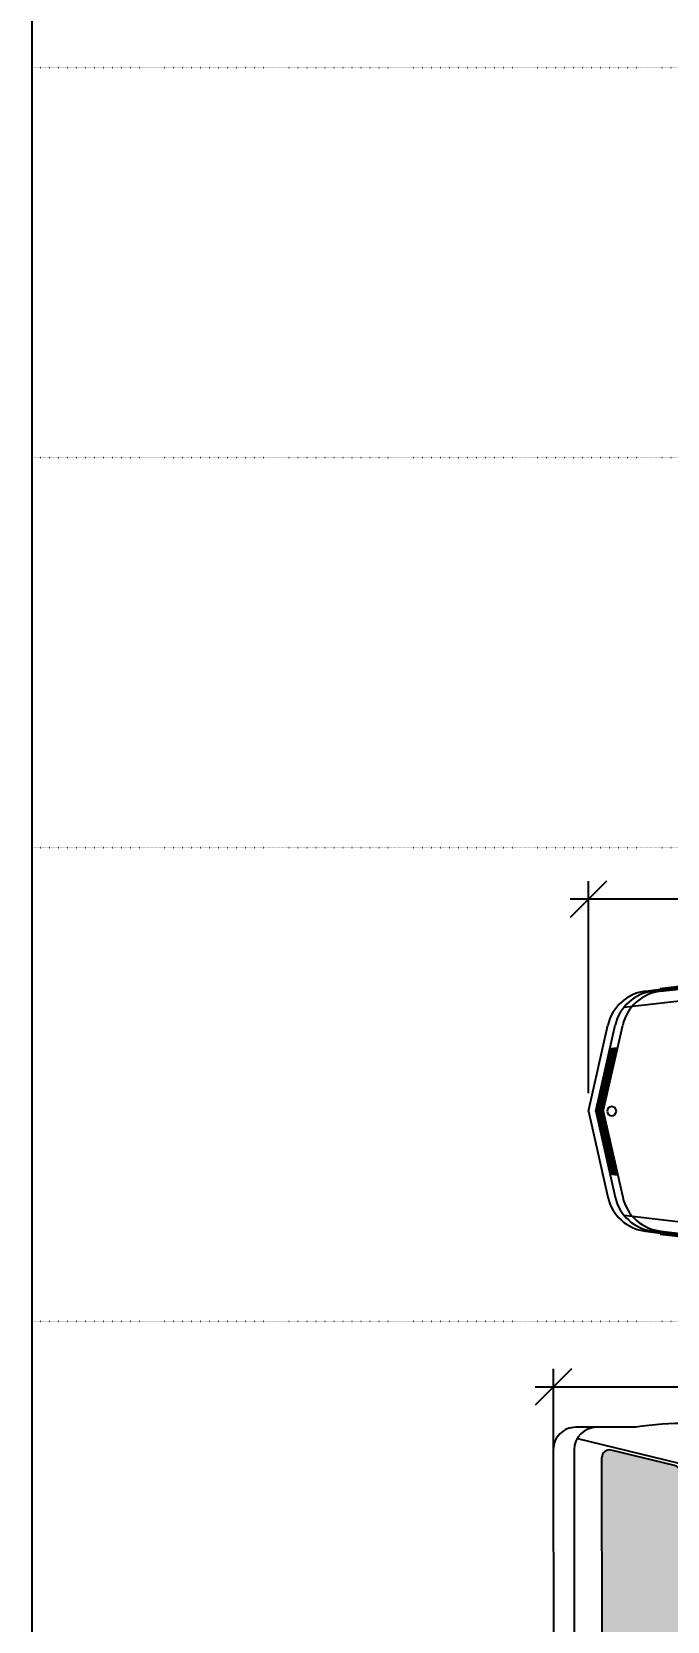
# Model space of a CAD drawing. Header units: millimetres. Extents: x 85290 to 188623, y -54691 to 10726.
# Drawn here: x 85290 to 88791, y -45594 to -36833 of the extents above; entities that cross this region are included whole.
import ezdxf

# ---------------------------------------------------------------- set-up
doc = ezdxf.new("R2010")
doc.units = ezdxf.units.MM
doc.linetypes.add('ACAD_ISO07W100', pattern=[3, 0, -3])
doc.layers.add('AUTO', color=150, linetype='Continuous')
doc.layers.add('RAZMER', color=5, linetype='Continuous')
doc.styles.add('WROMLATS', font='wromlats.shx', dxfattribs={"bigfont": 'bigfont.shx'})
doc.dimstyles.new('juka', dxfattribs={"dimscale": 100, "dimtxt": 2, "dimasz": 2, "dimexe": 1, "dimexo": 1, "dimgap": 1, "dimtad": 1, "dimtoh": 1, "dimdec": 0, "dimzin": 0, "dimdsep": 46, "dimtxsty": 'WROMLATS', "dimblk": 'OBLIQUE', "dimcen": -3, "dimdle": 1, "dimclrd": 256, "dimclre": 256, "dimclrt": 256, "dimadec": 0, "dimazin": 0, "dimtfac": 1, "dimtdec": 0, "dimtix": 1, "dimtmove": 2, "dimatfit": 3, "dimldrblk": 'ORIGIN2', "dimfxl": 1, "dimtvp": 2.5, "dimtolj": 1, "dimtzin": 0, "dimarcsym": 0})

# ---------------------------------------------------------------- blocks, each defined once
blk = doc.blocks.new('A_02')
at = {"layer": 'AUTO'}
for p, q in [((-2758.55338640901, 891.8420039133925), (-2815.630891897948, 737.3178448069084)), ((-2754.356024945038, 898.0926775282423), (-2734.957514458743, 718.8270872734138)), ((-2709.865306925203, 903.0671508175437), (-2743.907849386393, 902.293976197514)), ((-2705.81238344498, 899.6175204691826), (-2678.966766913363, 705.9937168376346)), ((-2689.782207605895, 784), (-987.8697398012155, 784)), ((-1746.064754084509, 784), (-1746.064754084509, 540.8837799248868)), ((-987.8697398012446, 784), (-984.1125184026314, 768)), ((-3836.654557246278, 655.8928511274862), (-2958.151556282479, 757.4208427742124)), ((-3206.927906441793, 744.7764256641385), (-3208.029338233755, 728.5426382253063)), ((-3206.927906441793, 744.7764256641385), (-2959.98843909186, 773.3150512019347)), ((-2974.497688991833, 691.6564370091946), (-2974.497688991833, 771.6382271034236)), ((-2815.630891897948, 737.3178448069084), (-2351.750834174367, 630.9941238437896)), ((-2687.563834366389, 768), (-903.2299325782806, 768)), ((-2682.99212189141, 735.0265587877366), (-1793.655917231314, 735.0265587877366)), ((-1793.655917231314, 620.8837799248868), (-1793.655917231314, 735.0265587877366)), ((-1746.064754084509, 735.0265587877366), (-1101.680514228356, 735.0265587877366)), ((-1205.692506029067, 674.7698698688764), (-1101.680514228356, 735.0265587877366)), ((-959.6287121075438, 654.3378506320296), (-841.1448982373113, 722.9784197692643)), ((-659.3821158387, 702.4938478165132), (-67.80528365660575, 601.3003163458488)), ((-633.4566702536249, 745.0930178447743), (-153.38025275775, 662.9724454704265)), ((-543.3570751060615, 738.1259327224689), (-544.0082636862353, 729.7922155608248)), ((-99.76700532564428, 662.9724454704265), (-543.3570751060615, 738.1259327224689)), ((-4036.301214309351, 568.9182715553616), (-2974.421530710388, 691.6389811351546)), ((-3917.861033910711, 655.8928511274862), (-3670.744701276592, 688.5496094634291)), ((-3877.665395198797, 655.8928511274862), (-3668.829026083607, 683.4908603940275)), ((-3838.491440055688, 671.7870595552376), (-3659.173128960392, 692.510754262039)), ((-3670.744701276271, 688.5496094634582), (-3665.853087743919, 675.632260269922)), ((-2974.497688991833, 691.6564370091946), (-2369.623781419825, 553.016192627576)), ((-2262.386097947077, 620.8837799248868), (-1793.655917231314, 620.8837799248868)), ((-1746.064754084509, 620.8837799248868), (-1406.204753200494, 620.8837799248868)), ((-3013.754206402518, 521.5516960425302), (-3101.678239599627, 521.5516960425302)), ((-3012.183201816952, 529.5516960425593), (-3100.107235014031, 529.5516960425593)), ((-3010.585395620263, 537.5516960425302), (-3098.509428817342, 537.5516960425302)), ((-3008.960735975299, 545.5516960425302), (-3096.884769172408, 545.5516960425302)), ((-3007.309170036577, 553.5516960425302), (-3095.233203233656, 553.5516960425302)), ((-3005.630643941171, 561.5516960425302), (-3093.554677138251, 561.5516960425302)), ((-3003.925102799491, 569.5516960425302), (-3091.84913599657, 569.5516960425593)), ((-3002.192490685789, 577.5516960425302), (-3090.116523882898, 577.5516960425302)), ((-3000.432750628504, 585.5516960425302), (-3088.356783825584, 585.5516960425302)), ((-2262.386097947077, 540.8837799248868), (-1746.064754084509, 540.8837799248868)), ((-1746.064754084509, 540.8837799248868), (-1406.204753200494, 540.8837799248868)), ((-53.61324743210571, 544.6904691320669), (-53.61324743210571, 0)), ((0, 544.6904691320669), (0, 0)), ((-4230.819724096538, 0), (-4124.392255274608, 470.4369144553202)), ((-4190.624085384596, 0), (-4084.196616562665, 470.4369144553202)), ((-4149.613247432106, 0), (-4043.185778610175, 470.4369144553202)), ((-3021.208949975669, 481.5516960425302), (-3109.132983172749, 481.5516960425302)), ((-3019.771210573555, 489.5516960425593), (-3107.695243770664, 489.5516960425593)), ((-3018.306913922977, 497.5516960425302), (-3106.230947120057, 497.5516960425302)), ((-3016.816013100033, 505.5516960425302), (-3104.740046297142, 505.5516960425302)), ((-3015.298460214661, 513.5516960425302), (-3103.22249341174, 513.5516960425302)), ((-4182.421917794098, 0), (-4104.777735983313, 343.2073478848615)), ((-4174.2197502036, 0), (-4096.355362267903, 344.1807158611482)), ((-4166.017582613102, 0), (-4087.932988552493, 345.154083837464)), ((-4157.815415022604, 0), (-4079.510614837083, 346.1274518137507)), ((-4113.200109698751, 342.2339799085457), (-4071.088241121673, 347.1008197900665)), ((-4230.819724096538, 0), (-4124.392255274608, -470.4369144553202)), ((-4190.624085384596, 0), (-4084.196616562665, -470.4369144553202)), ((-4182.421917794098, 0), (-4104.777735983313, -343.2073478848324)), ((-4174.2197502036, 0), (-4096.355362267903, -344.1807158611482)), ((-4166.017582613102, 0), (-4087.932988552493, -345.154083837464)), ((-4157.815415022604, 0), (-4079.510614837083, -346.1274518137507)), ((-4149.613247432106, 0), (-4043.185778610175, -470.4369144553202)), ((-53.61324743210571, -544.6904691320669), (-53.61324743210571, 0)), ((0, -544.6904691320669), (0, 0)), ((-3025.354585251887, -276.1329521128209), (-3049.877616955288, -52.69270993047394)), ((-3019.811553230858, -262.1611623651115), (-3041.598950966349, -32.90884696229477)), ((-3027.869390798616, -95.5830123629421), (-3019.898420719604, -94.90210414642934)), ((-3013.677781749138, -261.7153755291365), (-3027.869390798616, -95.5830123629421)), ((-2990.64327388446, -437.373959278746), (-3019.898420719604, -94.90210414642934)), ((-4113.200109698751, -342.2339799085457), (-4071.088241121673, -347.1008197900665)), ((-3026.832019506081, -262.6713919127069), (-3005.698186320806, -261.1354389258195)), ((-3025.354585251887, -276.1329521128209), (-3004.590822639439, -274.0986585741921)), ((-2998.6142439635, -438.0548674952588), (-3012.553318410879, -274.878770252486)), ((-3021.208949975669, -481.5516960425302), (-3109.132983172749, -481.5516960425302)), ((-3019.771210573555, -489.5516960425593), (-3107.695243770664, -489.5516960425593)), ((-3018.306913922977, -497.5516960425593), (-3106.230947120057, -497.5516960425302)), ((-3016.816013100033, -505.5516960425302), (-3104.740046297142, -505.5516960425302)), ((-3015.298460214661, -513.5516960425302), (-3103.22249341174, -513.5516960425302)), ((-2998.6142439635, -438.0548674952588), (-2990.64327388446, -437.373959278746)), ((-4036.301214309351, -568.9182715553616), (-2974.421530710388, -691.6389811351546)), ((-3013.754206402518, -521.5516960425302), (-3101.678239599627, -521.5516960425302)), ((-3012.183201816952, -529.5516960425302), (-3100.107235014031, -529.5516960425302)), ((-3010.585395620263, -537.5516960425593), (-3098.509428817342, -537.5516960425302)), ((-3008.960735975299, -545.5516960425302), (-3096.884769172408, -545.5516960425302)), ((-3007.309170036577, -553.5516960425302), (-3095.233203233656, -553.5516960425302)), ((-3005.630643941171, -561.5516960425302), (-3093.554677138251, -561.5516960425302)), ((-3003.925102799491, -569.5516960425302), (-3091.84913599657, -569.5516960425302)), ((-3002.192490685789, -577.5516960425593), (-3090.116523882898, -577.5516960425302)), ((-3000.432750628504, -585.5516960425302), (-3088.356783825584, -585.5516960425302)), ((-2974.497688991833, -691.6564370091946), (-2369.623781419825, -553.016192627576)), ((-2262.386097947077, -540.8837799248868), (-1746.064754084509, -540.8837799248868)), ((-1746.064754084509, -540.8837799248868), (-1406.204753200494, -540.8837799248868)), ((-1746.064754084509, -784), (-1746.064754084509, -540.8837799248868)), ((-659.3821158387, -702.4938478165132), (-67.80528365660575, -601.3003163458488)), ((-3917.861033910711, -655.8928511274862), (-3670.744701276592, -688.5496094634291)), ((-3877.665395198797, -655.8928511274862), (-3668.829026083607, -683.4908603940275)), ((-3838.491440055688, -671.7870595552376), (-3659.173128960392, -692.510754262039)), ((-3836.654557246278, -655.8928511274862), (-2958.151556282479, -757.4208427742124)), ((-3670.744701276271, -688.5496094634582), (-3665.853087743919, -675.6322602699511)), ((-2974.497688991833, -691.6564370091946), (-2974.497688991833, -771.6382271034236)), ((-2815.630891897948, -737.3178448069084), (-2351.750834174367, -630.9941238437896)), ((-2262.386097947077, -620.8837799248868), (-1793.655917231314, -620.8837799248868)), ((-1793.655917231314, -620.8837799248868), (-1793.655917231314, -735.0265587877366)), ((-1746.064754084509, -620.8837799248868), (-1406.204753200494, -620.8837799248868)), ((-1205.692506029067, -674.7698698688764), (-1101.680514228356, -735.0265587877366)), ((-959.6287121075438, -654.3378506320296), (-841.1448982373113, -722.9784197692643)), ((-633.4566702536249, -745.0930178447743), (-153.38025275775, -662.9724454704265)), ((-99.76700532564428, -662.9724454704265), (-543.3570751060615, -738.1259327224689)), ((-3206.927906441793, -744.7764256641385), (-3208.029338233755, -728.5426382253063)), ((-3206.927906441793, -744.7764256641385), (-2959.98843909186, -773.3150512019638)), ((-2758.55338640901, -891.8420039133925), (-2815.630891897948, -737.3178448069084)), ((-2754.356024945038, -898.0926775282423), (-2734.957514458743, -718.8270872734138)), ((-2705.81238344498, -899.6175204691826), (-2678.966766913363, -705.9937168376346)), ((-2687.563834366389, -768), (-903.2299325782806, -768)), ((-2682.99212189141, -735.0265587877366), (-1793.655917231314, -735.0265587877366)), ((-1746.064754084509, -735.0265587877366), (-1101.680514228356, -735.0265587877366)), ((-987.8697398012446, -784), (-984.1125184026314, -768)), ((-543.3570751060615, -738.1259327224689), (-544.0082636862353, -729.7922155608248)), ((-2689.782207605895, -784), (-987.8697398012155, -784)), ((-2709.865306925203, -903.0671508175437), (-2743.907849386393, -902.293976197514))]:
    blk.add_line(p, q, dxfattribs=at)
for centre, major_axis, ratio, start_param, end_param in [((-2743.544550889492, 886.2981012854725), (11.31370849898925, 11.31370849898925), 0.9999999999994861, 0.8081062710076083, 2.002363602119114), ((-2709.774482300971, 899.0681820895406), (2.828427124748331, -2.828427124748332), 0.999999999999438, 0.9231681705417006, 2.378902597801492), ((-2774.463275341783, -832), (1142.684558398211, 1142.68455839821), 0.9999999999998443, 0.8002440866945979, 0.900457039681259), ((-841.7378956234897, 23.42837032204261), (547.6420910383694, 547.6420910383691), 0.9999999999999992, 0.3899036428526326, 0.9752191695564365), ((-3309.9457942874, -346.5588945702184), (775.1211087331152, 775.1211087331143), 0.9999999999999807, 0.6912808683401823, 1.120790837238327), ((-2774.463275341783, -832), (1131.370849898899, 1131.370849898898), 0.9999999999998914, 0.8041104008692561, 0.900457039681239), ((-903.2299325782806, -832), (1131.370849898539, -1131.37084989854), 0.9999999999999629, 2.186776917468666, 2.356194490192326), ((-929.1553781633556, -874.599170028232), (1131.370849898687, -1131.370849898687), 0.9999999999999245, 2.186776917468649, 2.301160163326923), ((-4502.890394485032, -78.5214923483145), (2650.545433341404, 2650.545433341402), 0.9999999999999796, -0.7616622243955296, -0.5699119582651588), ((-3890.307791769621, 417.4797247113602), (169.705627484772, -169.705627484772), 0.9999999999999974, 2.47125336647605, 3.70450488878067), ((-3850.112153057678, 417.4797247113602), (169.7056274847756, -169.7056274847757), 0.9999999999999836, 2.471253366476073, 3.704504888780683), ((-3809.101315105188, 417.4797247113602), (169.7056274847753, -169.7056274847754), 0.9999999999999429, 2.471253366476053, 3.704504888780694), ((-618.5205962513282, 38.07444395101629), (1788.829524438936, -1788.829524438937), 0.9999999999999883, 3.669970154488882, 3.942041839819716), ((-530.5965630542487, 38.07444395101629), (1788.829524438992, 1788.829524438991), 0.9999999999999925, 2.094875944893771, 2.344156003315252), ((-2262.386097947077, 1020.883779924887), (282.8427124746801, -282.8427124746804), 0.9999999999999567, 5.272473755144277, 5.497787143782153), ((-1406.204753200494, 1020.883779924887), (282.8427124746144, -282.8427124746146), 0.99999999999998, 5.497787143782128, 6.022865281900938), ((-1578.178430001892, 2153.43338644848), (1146.710769769789, 1146.710769769788), 0.999999999999994, 4.033236295067609, 4.318324905241401), ((-173.6132474321057, 544.6904691320669), (84.85281374238596, -84.852813742386), 0.9999999999999648, 0.7853981633974658, 2.186776917468606), ((-120, 544.6904691320669), (84.85281374238501, -84.85281374238504), 0.9999999999999752, 0.7853981633974606, 2.186776917468671), ((130.0880377730064, 38.07444395101629), (1788.829524439157, 1788.829524439156), 0.999999999999964, 2.153025406444631, 2.371245513024796), ((-2262.386097947077, 1020.883779924887), (339.4112549695467, -339.4112549695469), 0.9999999999999883, 5.272473755144305, 5.497787143782178), ((-4502.890394485032, -78.5214923483145), (2339.418449619368, 2339.418449619367), 0.999999999999994, -0.7616622243955226, -0.5900165172383552), ((-4102.995271581225, 0), (17.63899651684001, 17.63899651684001), 0.9999999999999949, -0.7853981633974508, 2.356194490192342), ((-4102.995271581225, 0), (17.63899651684001, 17.63899651684001), 0.9999999999999949, 2.356194490192342, 5.497787143782135), ((-530.5965630542487, 38.07444395101629), (1794.48637869687, -1794.486378696871), 0.9999999999999819, 3.911426277238841, 3.942041839819718), ((-530.5965630542487, -38.07444395101629), (1794.486378697153, 1794.486378697153), 0.9999999999999779, 2.341143467359866, 2.371759029940745), ((-3148.021035414538, 0), (78.76754492393097, -78.767544923931), 0.9999999999999541, 0.01506103752863077, 1.55573528926622), ((-618.5205962513282, -38.07444395101629), (1788.829524438938, 1788.829524438938), 0.9999999999999883, 2.34114346735987, 2.613215152690703), ((-530.5965630542487, -38.07444395101629), (1788.829524438965, -1788.829524438966), 0.9999999999999983, 3.939029303864332, 4.188309362285812), ((130.0880377730064, -38.07444395101629), (1788.829524439185, -1788.829524439187), 0.9999999999999606, 3.911939794154793, 4.130159900734959), ((-4502.890394485032, 78.5214923483145), (2339.418449619396, 2339.418449619395), 0.9999999999999992, -0.9807798095565445, -0.8091341023993774), ((-4502.890394485032, 78.5214923483145), (2650.545433341401, -2650.545433341401), 0.999999999999984, 0.5699119582651585, 0.7616622243955273), ((-3890.307791769621, -417.4797247113602), (169.7056274847705, -169.7056274847706), 0.9999999999999875, 4.149476745193791, 5.382728267498392), ((-3850.112153057678, -417.4797247113602), (169.7056274847722, 169.7056274847721), 0.9999999999999927, 2.578680418398878, 3.811931940703505), ((-3809.101315105188, -417.4797247113602), (169.7056274847718, 169.7056274847718), 0.9999999999999525, 2.578680418398866, 3.811931940703524), ((-2262.386097947048, -1020.883779924887), (339.4112549696728, 339.4112549696726), 0.9999999999998614, 0.7853981633975478, 1.010711552035412), ((-1578.178430001892, -2153.43338644848), (1146.710769769746, 1146.710769769746), 0.9999999999999665, 0.3940640751433027, 0.679152685317101), ((-173.6132474321057, -544.6904691320669), (84.852813742387, 84.85281374238697), 0.9999999999999969, 4.096408389710954, 5.497787143782136), ((-120, -544.6904691320669), (84.85281374238662, -84.85281374238666), 0.9999999999999929, 5.667204716505786, 7.068583470577038), ((-3309.9457942874, 346.5588945702184), (775.1211087330581, 775.1211087330578), 0.9999999999999799, 3.591598143146379, 4.021108112044526), ((-2262.386097947077, -1020.883779924858), (282.8427124745746, 282.8427124745746), 0.9999999999999993, 0.7853981633973754, 1.010711552035258), ((-1406.204753200494, -1020.883779924887), (282.8427124746594, -282.8427124746595), 0.9999999999998888, 1.831116352073513, 2.356194490192289), ((-2774.463275341783, 832), (1142.684558398203, -1142.684558398203), 0.9999999999998452, 5.382728267498327, 5.482941220484989), ((-2774.463275341783, 832), (1131.370849898893, -1131.370849898894), 0.9999999999998915, 5.382728267498346, 5.479074906310331), ((-841.7378956234897, -23.42837032204261), (547.6420910383844, -547.6420910383847), 0.9999999999999953, 5.307966137623147, 5.893281664326949), ((-903.2299325782806, 832), (1131.370849898734, 1131.370849898734), 0.9999999999999354, 3.926990816987273, 4.096408389710932), ((-929.1553781633556, 874.599170028232), (1131.370849898706, 1131.370849898706), 0.999999999999918, 3.982025143852666, 4.09640838971094), ((-2743.544550889492, -886.2981012854725), (11.31370849898765, 11.31370849898765), 0.9999999999995873, 2.71002537826565, 3.904282709377544), ((-2709.774482300971, -899.0681820895406), (2.828427124747118, -2.828427124747119), 0.9999999999982415, 5.47507903617179, 6.930813463433899)]:
    blk.add_ellipse(centre, major_axis=major_axis, ratio=ratio, start_param=start_param, end_param=end_param, dxfattribs=at)
blk = doc.blocks.new('a_5')
blk.add_hatch(color=256).paths.add_polyline_path([(-1306.043575680456, 157.809398344767), (-1306.722347501537, 152.5932843331175), (-1305.80387293077, 147.4239198612504), (-1303.073567901371, 142.369615966094), (-1298.105724505087, 138.0409174407996), (-1290.234327826592, 135.7316875736396), (-1140.949145786034, 128.8954474156326), (-1133.326958978957, 130.2991690571089), (-1129.558405335866, 132.5336737712641), (-1123.583559844333, 141.3546595847019), (-1120.989656608042, 150.250429328853), (-1092.124205417058, 249.244255992453), (-1067.602940064573, 333.3397331708657), (-1037.831875285683, 435.439354161128), (-1023.256026717399, 498.5777100812138), (-1025.671104673204, 502.779890730706), (-1030.662462421618, 507.1227465223474), (-1086.295625101822, 539.1006242867479), (-1153.02488360539, 577.4564845330533), (-1160.225624503676, 581.5954577175071), (-1175.280175853024, 582.6491774112092), (-1185.423499543506, 571.4749738139435), (-1190.136990881595, 555.3100933953447), (-1204.103263812896, 507.4128733444413), (-1230.302470429928, 417.5629061651234), (-1260.480570609959, 314.0673556950132), (-1286.328132600429, 225.4233509182286), (-1297.506127553682, 187.0885076398936)])
h = blk.add_hatch(color=256)
h.paths.add_polyline_path([(-546.1081874934912, -124.8616586019652), (-672.2066557171215, -36.62293686713929), (-820.8954136466505, 6.732980935652449), (-812.4519158657536, -47.19891559843745)])
h.paths.add_polyline_path([(-851.1302251079783, -35.92076908886338), (-849.0941242202748, 14.95539798183381), (-1024.715944341671, 66.16468443756094), (-1033.384058647547, 17.22233558303924)])
h.paths.add_polyline_path([(-1024.715944341671, 66.16468443756094), (-1138.585019291793, 47.89771592771285), (-1033.384058647547, 17.22233558303924)])
h.paths.add_polyline_path([(-880.6862020375188, 540.8983592604454), (-985.8871626817158, 571.57373960513), (-899.682029257197, 494.9674517443382)])
h.paths.add_polyline_path([(-724.0602091358091, 443.7581652885747), (-698.432368497844, 487.755254588481), (-880.6862020375152, 540.8983592604509), (-899.682029257197, 494.9674517443382)])
h.paths.add_polyline_path([(-547.1727406327095, 392.1798304395816), (-393.4103308834215, 398.8143650753391), (-659.7540592556647, 476.4771080789124), (-695.8614985622385, 435.5357482424042)])
h = blk.add_hatch(color=256)
edge = h.paths.add_edge_path()
edge.add_arc((-375.3003823155464, 346.1862587535397), 17.25844854136584, -9.141437074503742, 91.51100316456463)
edge.add_line((-375.7554690242755, 363.4387061782545), (-498.7277294177097, 359.7622565610272))
edge.add_arc((-498.1685963381692, 342.4193394039685), 17.35192800000016, 91.84656784036727, 169.7183548787413)
edge.add_arc((-2211.812619625285, 644.938871379185), 1722.790187822351, -22.503257650559874, -10.008883866922474, ccw=False)
edge.add_arc((-604.1373742809224, -20.99969933697139), 17.35191899999995, 157.7695018779899, 235.6383828780497)
edge.add_line((-613.9310424932223, -35.32356599126615), (-512.2066333020289, -104.5192342183236))
edge.add_arc((-502.5500235703462, -90.21524446160947), 17.25845399999997, 235.9767518713595, 336.6293213673843)
edge.add_arc((-2222.428651508587, 648.0345034799684), 1888.887422438981, -23.23247377498619, -9.279674336680621)
at = {"linetype": 'Continuous'}
for p, q in [((-1021.252712759594, 509.8171273849221), (-1226.125819131823, 627.6172690792318)), ((-1090.861306814791, 616.0254604652291), (-1223.248469695436, 654.6280221648321)), ((-1287.52491561968, 619.3736180703345), (-1418.640762534677, 169.7129163562768)), ((-1241.607075860682, 605.984508402631), (-1372.722922775676, 156.3238066885751)), ((-1306.043575680456, 157.809398344767), (-1185.423499543506, 571.4749738139435)), ((-1030.662443607461, 507.1227695599282), (-1160.225624503676, 581.5954577175071)), ((-393.4103308834215, 398.8143650753391), (-985.8871626817158, 571.57373960513)), ((-985.8871626817158, 571.57373960513), (-899.682029257197, 494.9674517443382)), ((-279.3761205397382, 379.4057891179145), (-860.0064509979525, 548.7108612141619)), ((-880.6862020375279, 540.8983592604218), (-899.682029257197, 494.9674517443382)), ((-1123.583559844333, 141.3546595847019), (-1022.71499553566, 487.2825685202915)), ((-899.682029257197, 494.9674517443382), (-547.1727406327095, 392.1798304395816)), ((-698.4323684978476, 487.7552545884773), (-724.0602091358046, 443.7581652885874)), ((-659.7540592556647, 476.4771080789124), (-695.8614985622175, 435.5357482424297)), ((-997.3302217165906, 450.3829848136029), (-1083.097285978146, 156.2455543867291)), ((-547.1727406327095, 392.1798304395816), (-393.4103308834215, 398.8143650753391)), ((-368.3835444707743, 382.7279667065941), (14.50244380507002, 227.193390812241)), ((-498.7286079145938, 359.7622302969794), (-375.8767654275412, 363.4350798310297)), ((30.30351936303441, 289.1067967813051), (-49.93879021922339, 312.5045238657131)), ((-336.8790470149429, 252.0903095793255), (-356.7116830365935, 256.225364076703)), ((-333.1952749028328, 270.186904846687), (-353.0215737053827, 274.1553212007329)), ((-344.7676150766497, 215.9941165847049), (-364.5475478039093, 220.4983203244883)), ((-340.7294572703991, 233.9873770927425), (-360.553678122656, 238.3396950777242)), ((17.86817250795912, 238.7361292829646), (-113.2476744069722, -210.9245724310404)), ((65.55792345746568, 224.8303508570043), (-65.55792345746568, -224.8303508570025)), ((-353.3797069151983, 180.0539677648248), (-373.041546373724, 184.9631713833278)), ((-349.0230338510587, 198.0092798862952), (-368.6932971190968, 202.7012225367362)), ((-362.7153250501565, 144.2698544793475), (-382.2738297491774, 149.5334437920264)), ((-357.9536434669985, 162.1070708127008), (-377.5564337716946, 167.2187830108269)), ((-1135.21515085328, 118.9838979319575), (-1371.295067357148, 129.7605449667935)), ((-1140.94914578599, 128.8954474156344), (-1290.234327826592, 135.7316875736396)), ((-372.7090917485962, 108.6776496839739), (-392.1495006594464, 114.3462475156066)), ((-367.6436559362642, 126.426294806035), (-387.1283504527887, 131.9430155231221)), ((-1250.999195559526, 66.83390873254757), (-1383.386358440184, 105.4364704320324)), ((-383.4116125549913, 73.29210936856543), (-402.73392567772, 79.36571571922286)), ((-377.9770361405585, 90.98805371562958), (-397.3731594457909, 96.80852866188616)), ((-1138.585019291793, 47.89771592771285), (-1024.715944341671, 66.16468443756094)), ((-546.1081874934912, -124.8616586019652), (-1138.585019291793, 47.89771592771285)), ((-1033.384058647543, 17.22233558305379), (-1024.715944341671, 66.16468443756094)), ((-1024.715944341671, 66.16468443756094), (-672.2066557171215, -36.62293686713929)), ((-394.7722819249825, 38.09847754327893), (-413.991260288321, 44.52646958812147)), ((-388.9833111761732, 55.69108461157884), (-408.2613386932348, 61.91656807679101)), ((-851.1302251079737, -35.92076908887066), (-849.0941242202784, 14.95539798181017)), ((-812.4519158657454, -47.19891559850294), (-820.8954136466414, 6.73298093559788)), ((-406.8269504949944, 3.162144182466363), (-425.9278355895326, 9.995136106079372)), ((-400.7489890650681, 20.61554857439296), (-419.8582979691796, 27.23127952989671)), ((-439.514009284539, -169.7857626148179), (-1020.144339742701, -0.4806905186342192)), ((-613.9310424931768, -35.32356599129525), (-512.3069229922489, -104.4510144843771)), ((-419.5756207844183, -31.51689935417744), (-438.5225396545015, -24.34428528453464)), ((-413.0926508354737, -14.18159075036601), (-432.1492478050236, -7.196713071945851)), ((-672.2066557171215, -36.62293686713929), (-546.1081874934912, -124.8616586019652)), ((-426.1957068190836, -48.75729952760958), (-445.0477172588312, -41.44756937207421)), ((-516.35756955443, -124.7477162116975), (-109.8819457040786, -199.3818339603131)), ((-129.8343693817583, -260.0847549514328), (-210.076678963967, -236.6870278670831))]:
    blk.add_line(p, q, dxfattribs=at)
for centre, radius, start, end in [((-1237.810237832411, 604.9549615754113), 51.763482, 73.66137787821036, 163.8263538782322), ((-1191.831093544829, 591.4542656891972), 51.853392, 73.76107887822586, 163.7268078782562), ((-1203.957707796853, -201.3521441522789), 825.1648379999999, 65.36557087822885, 82.12228487824062), ((-1168.838591367974, 566.6109876902974), 17.283447, 60.11001687821951, 163.654755878252), ((-1039.306298808705, 492.1483823834988), 17.290098, 343.6549078782052, 60.00463987824983), ((-1047.141097184162, 464.8654188102228), 51.87354299999998, 343.7883008782743, 60.06167687820743), ((-349.8565048663691, -289.1834366568546), 672.293862, 63.50555487824707, 83.98230087821784), ((-2211.812619625277, 644.9388713791886), 1722.790187822351, 337.4967423493979, 349.9911161330636), ((-498.1685963381656, 342.4193394039703), 17.351928, 91.84945787822073, 169.7183548781905), ((-2222.428651508583, 648.0345034799702), 1888.887422438979, 336.7700750205526, 350.7177762710093), ((-2201.88009721693, 642.0427060921793), 1910.461626, 336.1110388782298, 351.3768168782399), ((-375.3003823155418, 346.1862587535397), 17.25844854136587, 350.5795390088779, 91.9138720239198), ((-31.91643830185558, 253.2366198940381), 51.85337399999999, 343.7610328781951, 73.72683787824128), ((15.77331264765053, 239.3308414680796), 51.85337399999999, 343.7610328781951, 73.72683787824128), ((-1368.967775394907, 155.1512821339911), 51.763374, 163.6614998781857, 253.8264698782315), ((-1322.938263726067, 141.8233207610028), 51.85341, 163.7610558782355, 253.7267768782263), ((-1289.443625927702, 152.9970291459085), 17.283438, 163.8329868782448, 267.3778538782194), ((-1132.885673488332, 170.8051106455569), 51.87354299999998, 267.4261638782147, 343.6995548782696), ((-1140.18991368307, 146.1688679067647), 17.290098, 267.4832538782235, 343.833069878215), ((-907.0480770034624, 816.8969544090432), 825.164775, 245.3655628782307, 262.1222998782369), ((-604.1373742809269, -20.99969933696229), 17.351919, 157.7695018782606, 235.6383828782486), ((-502.5500235703416, -90.21524446160947), 17.258454, 235.5740748782305, 336.9082798781992), ((-139.5962946372579, 431.9021979078534), 672.293862, 243.5055548782471, 263.9823008782178), ((-163.0236185606295, -196.3943595948367), 51.853383, 253.7610248782271, 343.7268228781987), ((-115.3338676111275, -210.300138020797), 51.853383, 253.7610248782271, 343.7268228781987)]:
    blk.add_arc(centre, radius, start, end, dxfattribs=at)
blk = doc.blocks.new('_Oblique')
at = {"color": 0, "linetype": 'ByBlock', "lineweight": -2}
blk.add_line((-0.5, -0.5), (0.5, 0.5), dxfattribs=at)
blk = doc.blocks.new('*D101')
at = {"layer": 'Defpoints', "color": 0, "transparency": 16777216}
for p in [(88356.63024232794, -41614.71463390136), (88356.63024232794, -42782.89316758962), (92621.29652420105, -42782.89316758962)]:
    blk.add_point(p, dxfattribs=at)
at = {"layer": 'RAZMER', "lineweight": -2, "transparency": 16777216}
for p, q in [((88356.63024232794, -42682.89316758962), (88356.63024232794, -41514.71463390136)), ((92621.29652420105, -42682.89316758962), (92621.29652420105, -41514.71463390136)), ((92721.29652420105, -41614.71463390136), (88256.63024232794, -41614.71463390136))]:
    blk.add_line(p, q, dxfattribs=at)
at = {"layer": 'RAZMER', "lineweight": -2, "transparency": 16777216, "xscale": 200, "yscale": 200, "zscale": 200, "rotation": 180}
blk.add_blockref('_Oblique', (88356.63024232794, -41614.71463390136), dxfattribs=at)
at = {"layer": 'RAZMER', "lineweight": -2, "transparency": 16777216, "xscale": 200, "yscale": 200, "zscale": 200}
blk.add_blockref('_Oblique', (92621.29652420105, -41614.71463390136), dxfattribs=at)
at = {"layer": 'RAZMER', "transparency": 16777216, "insert": (90488.96338326449, -41414.71463390136), "char_height": 200, "attachment_point": 5, "style": 'WROMLATS'}
blk.add_mtext('\\A1;4265', dxfattribs=at)
blk = doc.blocks.new('_Origin2')
at = {"color": 0, "linetype": 'ByBlock', "lineweight": -2}
blk.add_line((-0.5, 0), (-1, 0), dxfattribs=at)
for radius in [0.5, 0.25]:
    blk.add_circle((0, 0), radius, dxfattribs=at)
blk = doc.blocks.new('*D103')
at = {"layer": 'Defpoints', "color": 0, "transparency": 16777216}
for p in [(88163.71075224117, -44303.19359056155), (88163.71075224117, -45211.66186649501, -37.77755213400792), (91546.34454697836, -45207.84726130859, -37.77755213400792)]:
    blk.add_point(p, dxfattribs=at)
at = {"layer": 'RAZMER', "lineweight": -2, "transparency": 16777216}
for p, q in [((88163.71075224117, -45111.66186649501), (88163.71075224117, -44203.19359056155)), ((91546.34454697836, -45107.84726130859), (91546.34454697836, -44203.19359056155)), ((91646.34454697836, -44303.19359056155), (88063.71075224117, -44303.19359056155))]:
    blk.add_line(p, q, dxfattribs=at)
at = {"layer": 'RAZMER', "lineweight": -2, "transparency": 16777216, "xscale": 200, "yscale": 200, "zscale": 200, "rotation": 180}
blk.add_blockref('_Oblique', (88163.71075224117, -44303.19359056155), dxfattribs=at)
at = {"layer": 'RAZMER', "lineweight": -2, "transparency": 16777216, "xscale": 200, "yscale": 200, "zscale": 200}
blk.add_blockref('_Oblique', (91546.34454697836, -44303.19359056155), dxfattribs=at)
at = {"layer": 'RAZMER', "transparency": 16777216, "insert": (89855.02764960976, -44103.19359056155), "char_height": 200, "attachment_point": 5, "style": 'WROMLATS'}
blk.add_mtext('\\A1;3383', dxfattribs=at)

msp = doc.modelspace()

# ---------------------------------------------------------------- linework, layer by layer
at = {"layer": 'RAZMER'}
msp.add_line((85289.70626230835, 10725.59779270361), (85289.70626230835, -54690.54694754178), dxfattribs=at)
at = {"layer": 'RAZMER', "linetype": 'ACAD_ISO07W100'}
for p, q in [((123147.4345175865, -37031.25904409208), (85289.70626230835, -37031.25904409208)), ((123147.4345175865, -39181.08532184458), (85289.70626230835, -39181.08532184458)), ((123147.4345175865, -41330.91177373225), (85289.70626230835, -41330.91177373225)), ((123147.4345175865, -43941.41503637379), (85289.70626230835, -43941.41503637379))]:
    msp.add_line(p, q, dxfattribs=at)

# ---------------------------------------------------------------- block references
at = {"layer": 'AUTO', "xscale": 1.007999999996173, "yscale": 1.007999999996173, "zscale": 1.007999999996173}
msp.add_blockref('A_02', (92621.29652420105, -42782.89316758962), dxfattribs=at)
at = {"layer": 'AUTO', "xscale": 2.400000000005815, "yscale": 2.400000000005815, "zscale": 2.400000000005815, "rotation": 16.32068469828625}
msp.add_blockref('a_5', (91546.34454697836, -45207.84726130859, -37.77755213400792), dxfattribs=at)

# ---------------------------------------------------------------- dimensions: what is measured, and where the dimension line sits
at = {"layer": 'RAZMER'}
for base, p1, p2, picture, middle in [((88356.63024232794, -41614.71463390136), (92621.29652420105, -42782.89316758962), (88356.63024232794, -42782.89316758962), '*D101', (90488.96338326449, -41414.71463390136)), ((88163.71075224117, -44303.19359056155), (91546.34454697836, -45207.84726130859, -37.77755213400792), (88163.71075224117, -45211.66186649501, -37.77755213400792), '*D103', (89855.02764960976, -44103.19359056155))]:
    dim = msp.add_linear_dim(base=base, p1=p1, p2=p2, dimstyle='juka', dxfattribs=at)
    dim.commit()
    dim.dimension.update_dxf_attribs({"geometry": picture, "text_midpoint": middle})

doc.saveas('drawing.dxf')
